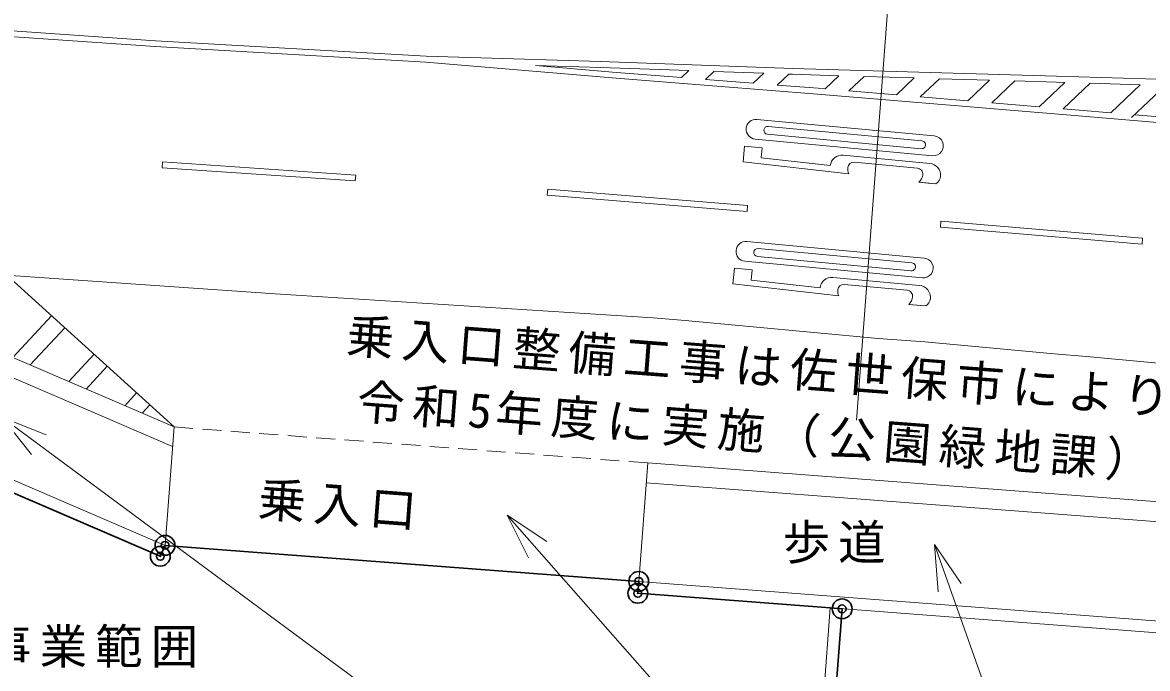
# Model space of a CAD drawing. Units: millimetres, scale not verified. Extents: x -94331 to 144568, y -56598 to 62562.
# Drawn here: x 14705 to 43122, y 6319 to 22633 of the extents above; entities that cross this region are included whole.
import ezdxf

# ---------------------------------------------------------------- set-up
doc = ezdxf.new("R2010")
doc.units = ezdxf.units.MM
doc.header["$LTSCALE"] = 400
doc.header["$PDMODE"] = 32
doc.header["$PDSIZE"] = 200
doc.linetypes.add('DASHED1', pattern=[1.8, 1.2, -0.6])
for name, color, linetype, lineweight in [('0-0_芯', 1, 'Continuous', 30), ('0-1_躯体', 7, 'Continuous', 9), ('0-2_壁', 7, 'Continuous', 9)]:
    doc.layers.add(name, color=color, linetype=linetype, lineweight=lineweight)
doc.styles.add('ＭＳ ゴシック', font='')
doc.styles.get('ＭＳ ゴシック').set_extended_font_data('MS Gothic')

msp = doc.modelspace()

# ---------------------------------------------------------------- linework, layer by layer
at = {"layer": '0-0_芯', "color": 5, "lineweight": 18}
for p, q in [((37422.2, 34271.6), (35771.4, 12593.2)), ((44573.5, -9819.3), (14185.1, 12663.2)), ((14185.1, 12663.2), (15301.6, 12223.5)), ((14185.1, 12663.2), (14932.2, 11724.1)), ((26949.9, 10192.6), (27949, 9528)), ((26949.9, 10192.6), (27482.8, 9117.5)), ((37738.2, 9451.4), (38418.4, 8462.8)), ((37738.2, 9451.4), (37832.9, 8255.2))]:
    msp.add_line(p, q, dxfattribs=at)
at = {"layer": '0-0_芯'}
msp.add_line((18305.2, 9429), (30270.6, 8517.8), dxfattribs=at)
for points in [[(35109.2, 7848.5), (35408.3, 7825.7), (35218, 5327.1), (35201.4, 3158.4), (37913.4, 2928.8), (35928.5, -42009), (-73293, -41079.1), (-64436, -22732.8), (-64353, 4358), (-64252, 15146.2), (-63056, 16374.1)], [(-1206, 14124), (8326.7, 13398.1), (18186.6, 9153.4), (18305.2, 9429)], [(30270.6, 8517.8), (30247.8, 8218.7), (35109.2, 7848.5)]]:
    msp.add_lwpolyline(points, dxfattribs=at)
at = {"layer": '0-0_芯', "color": 5, "lineweight": 18}
msp.add_lwpolyline([(26949.9, 10192.6), (44573.5, -9819.3), (37738.2, 9451.4)], dxfattribs=at)
at = {"layer": '0-0_芯'}
for centre in [(18305.2, 9429), (18186.6, 9153.4), (30270.6, 8517.8), (30247.8, 8218.7), (35408.3, 7825.7)]:
    msp.add_circle(centre, 250, dxfattribs=at)
for p in [(18305.2, 9429), (18186.6, 9153.4), (30270.6, 8517.8), (30247.8, 8218.7), (35408.3, 7825.7)]:
    msp.add_point(p, dxfattribs=at)
at = {"layer": '0-1_躯体'}
for p, q in [((31535.3, 21418.9), (31351.8, 21245.1)), ((32166, 21396.3), (31955.9, 21197.4)), ((32166, 21396.3), (33427.5, 21351.2)), ((33427.5, 21351.2), (33164.3, 21102)), ((34058.2, 21328.7), (33768.4, 21054.4)), ((33164.3, 21102), (31955.9, 21197.4)), ((35326.5, 21290.2), (34975.9, 20958.2)), ((35961, 21271.2), (35577.4, 20908)), ((35961, 21271.2), (37229.9, 21233.2)), ((37229.9, 21233.2), (36780.2, 20807.5)), ((37864.3, 21214.2), (37381.7, 20757.2)), ((37864.3, 21214.2), (39133.3, 21176.2)), ((39133.3, 21176.2), (38584.4, 20656.6)), ((39767.7, 21157.2), (39185.6, 20606.1)), ((41036.6, 21119.2), (40387.9, 20505)), ((41670.9, 21100.1), (40989, 20454.5)), ((41670.9, 21100.1), (42939.6, 21061.9)), ((42939.6, 21061.9), (42191.3, 20353.4)), ((43573.9, 21042.8), (42718.2, 20232.6)), ((36780.2, 20807.5), (35577.4, 20908)), ((38584.5, 20656.7), (37381.7, 20757.2)), ((40388.8, 20505.9), (39186, 20606.4)), ((33256.6, 20186.6), (37737, 19767.1)), ((43995.1, 20202.1), (42793.3, 20303.7)), ((33541.3, 20009.3), (37424.3, 19645.7)), ((33209.9, 19688.8), (37690.3, 19269.3)), ((33522.6, 19810.2), (37405.6, 19446.6)), ((32942.4, 19513), (33390.4, 19471)), ((33366.3, 19213.8), (33390.4, 19471)), ((18242.5, 19114.8), (18232.3, 18965.1)), ((23121.6, 18780.9), (18242.5, 19114.8)), ((32905.1, 19114.7), (35578.9, 18814.1)), ((33366.3, 19213.8), (35105.7, 19018.3)), ((35431.5, 19279.9), (37621.9, 19074.8)), ((35716.2, 19102.6), (37309.2, 18953.4)), ((18232.3, 18965.1), (23111.3, 18631.2)), ((23121.6, 18780.9), (23111.3, 18631.2)), ((37645, 18570.4), (37349.9, 18598.1)), ((37352.7, 18597.8), (37774.4, 18558.3)), ((27970.9, 18424.1), (27958.7, 18274.6)), ((27958.7, 18274.6), (33010, 17864.2)), ((33022.1, 18013.7), (27970.9, 18424.1)), ((33022.1, 18013.7), (33010, 17864.2)), ((37903.7, 17613), (37891.1, 17463.5)), ((37891.1, 17463.5), (42985.5, 17034.2)), ((42998.1, 17183.7), (37903.7, 17613)), ((33000.6, 17102.6), (37481, 16683.1)), ((42998.1, 17183.7), (42985.5, 17034.2)), ((33285.3, 16925.3), (37168.3, 16561.7)), ((32954, 16604.8), (37434.4, 16185.3)), ((33266.6, 16726.2), (37149.7, 16362.6)), ((32686.4, 16429), (33134.4, 16387)), ((33110.4, 16129.8), (33134.4, 16387)), ((33110.4, 16129.8), (34849.7, 15934.3)), ((35175.5, 16195.9), (37365.9, 15990.8)), ((35460.2, 16018.6), (37053.3, 15869.4)), ((37389, 15486.5), (37093.9, 15514.1)), ((37096.7, 15513.8), (37518.5, 15474.3))]:
    msp.add_line(p, q, dxfattribs=at)
for points in [[(24904.1, 21783.3), (18066.9, 22174.2), (10945.8, 22667.7), (5755.3, 23037.3), (1488.7, 23353.8), (-2776.9, 23711.3), (-4671.3, 23867.8), (-7590.1, 24141.7), (-12415.1, 24609.2), (-17384.6, 25091), (-21108.1, 25493.9), (-24394.8, 25839.9), (-33304.5, 26839.7), (-38520.5, 27491.1), (-42572.1, 28027.3), (-46489.2, 28553.8), (-51370.3, 29215.1), (-56112.1, 29858.7), (-61737.5, 30633.4), (-68357.6, 31502), (-71561, 31951.9)], [(-42592, 27878.6), (-38539.7, 27342.3), (-33322.1, 26690.7), (-24411, 25690.8), (-21124, 25344.7), (-17399.9, 24941.8), (-12429.6, 24459.9), (-7604.4, 23992.4), (-4684.5, 23718.4), (-2789.4, 23561.9), (1476.9, 23204.2), (5744.4, 22887.7), (10935.2, 22518.1), (18057.5, 22024.5), (24893.5, 21633.7), (29699.8, 21225), (34788.4, 20823.4), (41380.3, 20272.5), (45568.8, 19918.6)], [(53500.2, 20916.7), (49934.8, 21006.5), (45338.4, 21139.7), (40824.7, 21275.7), (34160.2, 21475.1), (29313.2, 21648.4), (24901.1, 21783.5)], [(31351.8, 21245.1), (29712, 21374.5), (27661, 21548.9)], [(27661, 21548.9), (29308.2, 21498.5), (31535.3, 21418.9)], [(34058.2, 21328.7), (34155.3, 21325.2), (35326.5, 21290.2)], [(34975.9, 20958.2), (34800.5, 20972.9), (33768.4, 21054.4)], [(39767.7, 21157.2), (40820.2, 21125.7), (41036.6, 21119.2)], [(42192.4, 20354.5), (41392.9, 20422), (40990.3, 20455.7)], [(33390.4, 19471), (32942.4, 19513), (32905.1, 19114.7)], [(33390.4, 19471), (32942.4, 19513), (32905.1, 19114.7)], [(33134.4, 16387), (32686.4, 16429), (32649.1, 16030.7), (35322.9, 15730.1)]]:
    msp.add_lwpolyline(points, dxfattribs=at)
for centre, radius, start, end in [((33233.3, 19937.7), 250, 84.65063, 264.65063), ((33531.9, 19909.7), 100, 84.65063, 264.65063), ((37415, 19546.1), 100, 264.65063, 84.65063), ((37713.7, 19518.2), 250, 264.65063, 84.65063), ((35403.4, 18981.2), 300, 84.62406, 172.9054), ((35702.2, 18953.2), 150, 84.65063, 174.65063), ((35851.6, 18939.2), 300, 84.59893, 84.70234), ((37145.9, 18818.1), 300, 84.6506, 84.65066), ((37594, 18776.1), 300, 354.65063, 84.65065), ((35851.6, 18939.2), 300, 174.65063, 204.65066), ((37295.3, 18804.1), 150, 354.65063, 84.65063), ((37145.9, 18818.1), 300, 312.84032, 354.65063), ((37643.7, 18771.4), 250, 301.52053, 354.65063), ((32977.3, 16853.7), 250, 84.65063, 264.65063), ((33276, 16825.7), 100, 84.65063, 264.65063), ((37159, 16462.1), 100, 264.65063, 84.65063), ((37457.7, 16434.2), 250, 264.65063, 84.65063), ((35147.4, 15897.2), 300, 84.62406, 172.9054), ((35446.2, 15869.2), 150, 84.65063, 174.65063), ((35595.6, 15855.3), 300, 84.59893, 84.70234), ((36889.9, 15734.1), 300, 84.6506, 84.65066), ((37338, 15692.1), 300, 354.65063, 84.65065), ((35595.6, 15855.3), 300, 174.65063, 204.65066), ((37039.3, 15720.1), 150, 354.65063, 84.65063), ((36889.9, 15734.1), 300, 312.84032, 354.65063), ((37387.8, 15687.4), 250, 301.52053, 354.65063)]:
    msp.add_arc(centre, radius, start, end, dxfattribs=at)
at = {"layer": '0-2_壁'}
for p, q in [((8627.2, 16684.8), (18533, 12420.3)), ((18533, 12420.3), (14311.7, 16251.9)), ((14461.4, 14173.1), (15439.9, 15227.9)), ((14900.1, 13984.3), (15773.2, 14925.4)), ((15874.8, 13564.7), (16513.7, 14253.3)), ((16313.5, 13375.8), (16846.9, 13950.8)), ((17288.2, 12956.2), (17587.4, 13278.7)), ((17726.9, 12767.4), (17920.6, 12976.2)), ((16658, 12712.6), (18495, 11921.8)), ((18305.2, 9429), (18533, 12420.3)), ((30270.6, 8517.8), (30498.3, 11509.2)), ((30498.3, 11509.2), (47748.4, 10195.6)), ((30460.4, 11010.6), (32454.6, 10858.7)), ((32454.6, 10858.7), (47710.4, 9697)), ((18305.2, 9429), (18186.6, 9153.4)), ((30270.6, 8517.8), (30247.8, 8218.7)), ((30270.6, 8517.8), (47520.6, 7204.2)), ((36230.5, 7763.1), (30247.8, 8218.7)), ((34918.9, 5349.9), (35109.2, 7848.5)), ((35218, 5327.1), (35408.3, 7825.7))]:
    msp.add_line(p, q, dxfattribs=at)
at = {"layer": '0-2_壁', "linetype": 'DASHED1'}
for p, q in [((18533, 12420.3), (30498.3, 11509.2)), ((30270.6, 8517.8), (18305.2, 9429))]:
    msp.add_line(p, q, dxfattribs=at)
at = {"layer": '0-2_壁'}
for points in [[(-7311.2, 18089.1), (8706.5, 16869.3), (8689.8, 16640.1), (21085.6, 15779.8), (30634.5, 15171.5), (31446.6, 15104.7), (36320.8, 14656.7), (37496.9, 14572.4), (40760, 14265.4), (41579.2, 14198.6), (46485.3, 13741.2), (47689.7, 13628.3), (51659.5, 13258.2), (52488.2, 13183), (56224.7, 12839.6), (57412.4, 12736.3), (57966.5, 12679.6)], [(-7363.6, 17401.1), (8589.2, 16186.2), (16658, 12712.6)], [(-7578.4, 14910.2), (8399.4, 13693.5), (18305.2, 9429)], [(-1325.7, 14133.2), (8326.7, 13398.1), (18186.6, 9153.4)], [(56340.8, 9053.7), (47545.5, 6901.5), (36230.5, 7763.1)]]:
    msp.add_lwpolyline(points, dxfattribs=at)

# ---------------------------------------------------------------- texts
at = {"layer": '0-0_芯', "char_height": 879.8, "attachment_point": 7, "rotation": 355.645, "style": 'ＭＳ ゴシック'}
for s, insert in [('\\T1.17;乗入口整備工事は佐世保市により', (22855.7, 14201.7)), ('\\T1.17;令和5年度に実施（公園緑地課）', (23119.7, 12518.4))]:
    msp.add_mtext(s, dxfattribs=dict(at, insert=insert))
at = {"layer": '0-0_芯', "color": 5, "insert": (20623.8, 10077.5), "char_height": 879.8, "attachment_point": 7, "rotation": 355.645, "style": 'ＭＳ ゴシック'}
msp.add_mtext('\\T1.17;乗入口', dxfattribs=at)
at = {"layer": '0-0_芯', "color": 5, "char_height": 879.8, "attachment_point": 7, "style": 'ＭＳ ゴシック'}
for s, insert in [('\\T1.17;歩道', (33903.8, 8962)), ('\\T1.17;仕上（舗装）はＤＢＯ事業範囲', (-309.1, 6322))]:
    msp.add_mtext(s, dxfattribs=dict(at, insert=insert))

doc.saveas('drawing.dxf')
